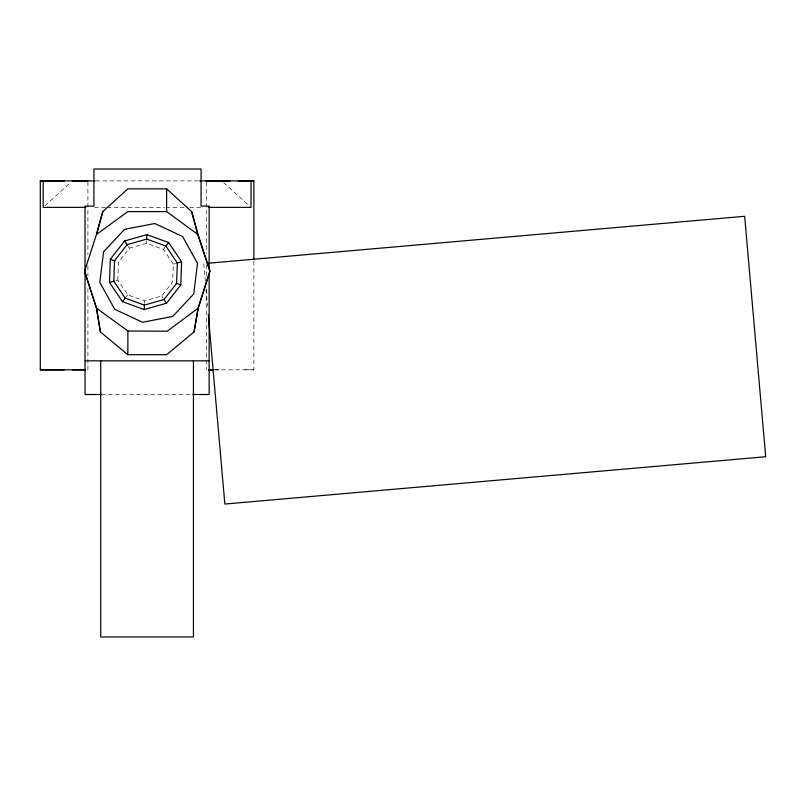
<?xml version="1.0" encoding="UTF-8"?>
<svg xmlns="http://www.w3.org/2000/svg" width="806" height="806" viewBox="0 0 806 806"><rect width="100%" height="100%" fill="white"/><g stroke="black" fill="none" stroke-linecap="round" stroke-linejoin="round"><path stroke-width="0.6" stroke-dasharray="4.03 3.02" d="M117.827 280.055L118.452 262.232L129.423 248.177L146.571 243.261L163.326 249.366L173.3 264.146L172.675 281.969L161.694 296.024L144.556 300.94L127.801 294.835L117.827 280.055L115.449 280.73M144.465 303.409L144.556 300.94M146.571 243.261L146.652 240.793M126.28 296.789L127.801 294.835M163.326 249.366L164.847 247.412M45.005 205.721L70.545 182.549M173.3 264.146L175.678 263.461M95.763 180.897L198.427 180.897M94.514 207.374L105.788 207.374M107.037 207.374L164.626 207.374M165.875 207.374L184.655 207.374M189.662 207.374L200.926 207.374M214.9 369.833L221.811 369.823M245.608 369.833L253.88 369.833L253.87 260.983M214.537 369.833L253.88 369.833M101.334 394.507L191.586 394.507M223.625 182.549L249.175 205.711M128.043 246.132L129.423 248.177M161.694 296.024L163.084 298.069M203.807 263.602L205.339 281.143M206.004 288.649L207.535 306.189M206.265 182.156L206.265 253.477M206.265 264.731L206.265 277.244M206.265 289.757L206.276 369.833M87.904 182.156L87.914 254.726M87.914 265.98L87.914 275.995M87.914 288.508L87.914 369.833"/><path stroke-width="1.21" d="M127.842 354.7L127.902 331.004L96.539 308.184L84.58 271.29L96.468 234.395L102.765 211.646L127.842 188.856L166.63 188.856L191.697 211.646L198.004 234.395L209.983 271.279L198.004 308.174L194.075 331.911L166.63 354.7L127.842 354.7L100.397 331.911L96.468 308.174L84.58 271.29M109.505 282.432L110.321 259.27L124.587 241.004L146.873 234.617L168.656 242.546L181.612 261.759L180.806 284.931L166.54 303.197L144.254 309.585L122.472 301.656L109.505 282.432L114.261 281.072M144.254 309.585L144.425 304.638M146.702 239.553L146.873 234.617M194.075 331.911L198.336 308.053L209.892 271.038L197.661 234.334L191.697 211.646M102.765 211.646L96.549 234.415L127.842 211.605L166.63 211.605L197.661 234.334M122.472 301.656L125.514 297.757M165.613 246.445L168.656 242.546M198.336 308.063L167.225 331.216L127.902 331.004M176.867 263.129L181.612 261.759M208.814 263.169L744.663 216.29L765.7 456.73L224.844 504.042L208.301 314.955M64.117 369.833L40.31 369.833L40.3 180.907L94.977 180.897M209.137 180.907L206.265 180.907L230.063 180.907M40.31 369.833L85.557 369.833M199.676 180.897L253.87 180.907L253.87 259.723M40.3 180.907L64.107 180.907M72.369 180.897L87.904 180.907M238.334 180.897L253.87 180.907M85.748 207.374L43.192 207.374L43.192 180.897M208.442 207.374L251.009 207.374L251.009 180.897M85.033 360.816L209.137 360.816M209.147 369.833L213.751 369.833M72.379 369.823L85.043 369.823M208.633 369.833L213.358 369.833M101.334 394.507L85.033 394.507L85.033 206.104L93.919 206.104L93.919 169.018L201.067 169.018L201.067 206.104L209.137 206.104L209.137 268.992M192.836 394.507L209.137 394.507L209.137 274.03M110.321 259.27L114.966 260.963M176.161 283.238L180.806 284.931M124.587 241.004L127.358 245.105M163.769 299.097L166.54 303.197M96.539 308.184L100.397 331.911M193.44 360.816L193.44 636.982L100.73 636.982L100.73 360.816M166.63 188.856L166.63 211.605M114.512 260.801L113.807 281.203L125.222 298.139L144.405 305.121L164.041 299.489L176.615 283.4L177.32 262.988L165.905 246.062L146.712 239.08L127.086 244.712L114.512 260.801M103.581 251.835L99.813 282.352L114.694 309.252L142.551 322.269L172.746 316.426L193.732 293.958L197.51 263.441L182.619 236.531L154.762 223.514L124.567 229.357L103.581 251.835"/></g></svg>
